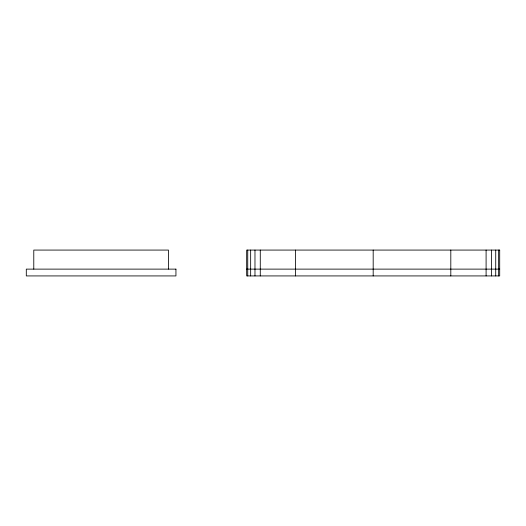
<?xml version="1.0" encoding="UTF-8"?>
<svg xmlns="http://www.w3.org/2000/svg" width="526" height="526" viewBox="0 0 526 526"><rect width="100%" height="100%" fill="white"/><g stroke="black" fill="none" stroke-linecap="round" stroke-linejoin="round"><path stroke-width="0.79" d="M246.674 269.121L499.7 269.121M498.635 250.074L498.635 275.926M495.722 250.074L495.722 275.926M491.402 250.074L491.402 275.926M486.096 250.074L486.096 275.926M450.808 250.074L450.808 275.926M373.184 250.074L373.184 275.926M295.566 250.074L295.566 275.926M260.278 250.074L260.278 275.926M254.972 250.074L254.972 275.926M250.652 250.074L250.652 275.926M247.739 250.074L247.739 275.926M168.458 269.121L168.458 250.074L33.782 250.074L33.782 269.121M499.7 250.074L246.674 250.074L246.674 275.926L499.7 275.926L499.7 250.074M175.94 269.121L26.3 269.121L26.3 275.926L175.94 275.926L175.94 269.121"/></g></svg>
